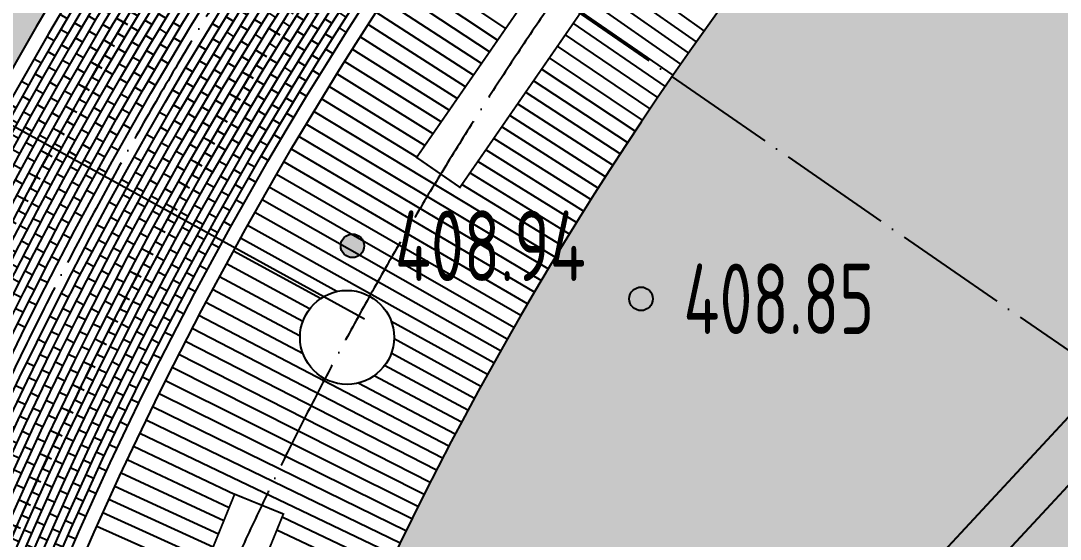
# Model space of a CAD drawing. Header units: millimetres. Extents: x 387826 to 388039216, y 3325062 to 3325368396.
# Drawn here: x 387567899 to 387578955, y 3324841863 to 3324847378 of the extents above; entities that cross this region are included whole.
import ezdxf
from ezdxf.enums import TextEntityAlignment as Align

# ---------------------------------------------------------------- set-up
doc = ezdxf.new("R2010")
doc.units = ezdxf.units.MM
doc.header["$LTSCALE"] = 1000
doc.header["$MEASUREMENT"] = 0
doc.linetypes.add('ACAD_ISO04W100', pattern=[30, 24, -3, 0, -3])
doc.linetypes.add('DASH', pattern=[0.35, 0.25, -0.1])
for name, color, linetype in [('0 Plan-Green C2', 75, 'DASH'), ('0 Plan-Green Hatch', 76, 'Continuous'), ('0 Plan-Hatch 1', 8, 'Continuous'), ('0 Plan-Light', 1, 'Continuous'), ('0 Plan-Pavedivide', 15, 'Continuous'), ('0 Plan-Road 2', 40, 'Continuous'), ('0 Plan-Rock', 15, 'Continuous'), ('0 Plan-Wall 1', 32, 'Continuous'), ('0-SITE', 7, 'Continuous'), ('000-Earth-MSCQ（不打印）$0$GCD', 251, 'Continuous'), ('0NT-Center', 1, 'ACAD_ISO04W100')]:
    doc.layers.add(name, color=color, linetype=linetype)
doc.layers.add('0NT-辅助线（不打印）', color=157, linetype='Continuous', plot=False)
doc.styles.add('000-Earth-MSCQ（不打印）$0$HZ', font='gbenor.shx', dxfattribs={"width": 0.8, "bigfont": 'hztxt.shx'})
pattern_1 = [(90, (387910883.5935059, 3325096422.695915), (-798.2363799999999, 798.23638), [211.664528, -1384.80812]), (45, (387910883.5935059, 3325096422.695915), (-798.2369240652082, 798.2369240652083), [211.664528, -917.2129199999998]), (135, (387910883.5935059, 3325096422.695915), (-798.2369240652083, -798.2369240652082), [211.664528, -917.2129199999998])]

# ---------------------------------------------------------------- blocks, each defined once
blk = doc.blocks.new('GZF')
at = {"layer": '0 Plan-Hatch 1', "ltscale": 10}
for p, q in [((0, 630.0000009536743), (0, 540.0000004768372)), ((-135, 540.0000009536743), (-135, 450.0000004768372)), ((0, 450.0000009536743), (0, 360.0000004768372)), ((-135, 360.0000009536743), (-135, 270.0000004768372)), ((0, 270.0000009536743), (0, 180.0000004768372)), ((-135, 180.0000009536743), (-135, 90.00000047683716)), ((-135, 9.5367431640625e-07), (-135, -89.99999952316284)), ((0, 90.00000095367432), (0, 4.76837158203125e-07)), ((-135, -179.9999990463257), (-135, -269.9999995231628)), ((0, -269.9999990463257), (0, -359.9999995231628)), ((-135, -359.9999990463257), (-135, -449.9999995231628)), ((-135, -539.9999990463257), (-135, -629.9999995231628)), ((0, -449.9999990463257), (0, -539.9999995231628))]:
    blk.add_line(p, q, dxfattribs=at)
at = {"layer": '0NT-辅助线（不打印）', "ltscale": 10}
for p, q in [((0, 4.76837158203125e-07), (-135.0000000596046, 4.291534423828125e-06)), ((0, 44.99999952316284), (0, -45)), ((0, -89.99999904632568), (0, -179.9999995231628))]:
    blk.add_line(p, q, dxfattribs=at)
blk.add_circle((0, 9.5367431640625e-07), 9.101957738399506, dxfattribs=at)
blk = doc.blocks.new('2000')
at = {"layer": '0NT-辅助线（不打印）', "ltscale": 10}
blk.add_line((0, 3068.412932872772), (0, -3068.412932872772), dxfattribs=at)
blk = doc.blocks.new('000-Earth-MSCQ（不打印）$0$gc200')
h = blk.add_hatch(color=256)
edge = h.paths.add_edge_path()
edge.add_arc((0, -5.551115123125783e-17), 0.2500000000000001, 0, 360)
blk.add_circle((0, -5.551115123125783e-17), 0.2500000000000001)
blk = doc.blocks.new('000-Earth-MSCQ（不打印）')
at = {"layer": '000-Earth-MSCQ（不打印）$0$GCD', "linetype": 'Continuous'}
ref = blk.add_blockref('000-Earth-MSCQ（不打印）$0$gc200', (387571427.2, 3324844984.1), dxfattribs=dict(at, xscale=500, yscale=500, zscale=500))
ref.add_attrib('height', '408.94', dxfattribs={"linetype": 'Continuous', "height": 750, "style": '000-Earth-MSCQ（不打印）$0$HZ', "width": 0.8}).set_placement((387571877.2, 3324844984.1), align=Align.MIDDLE_LEFT)
ref = blk.add_blockref('000-Earth-MSCQ（不打印）$0$gc200', (387574496.8, 3324844420.2), dxfattribs=dict(at, xscale=500, yscale=500, zscale=500))
ref.add_attrib('height', '408.85', dxfattribs={"linetype": 'Continuous', "height": 750, "style": '000-Earth-MSCQ（不打印）$0$HZ', "width": 0.8}).set_placement((387574946.8, 3324844420.2), align=Align.MIDDLE_LEFT)

msp = doc.modelspace()

# ---------------------------------------------------------------- hatches: boundary and pattern name
at = {"layer": '0 Plan-Green Hatch', "ltscale": 10}
h = msp.add_hatch(dxfattribs=at)
h.set_pattern_fill('GRASS', color=256, scale=400, double=1)
h.set_pattern_definition(pattern_1)
edge = h.paths.add_edge_path()
edge.add_line((387564086.8344178, 3324808678.800298), (387562589.6163356, 3324819517.294517))
edge.add_arc((387605680.4219431, 3324825469.812646), 43499.99999974993, 114.11346946613901, 187.8650025794132, ccw=False)
edge.add_arc((387581780.5377051, 3324878864.993055), 14999.99792741948, 294.1134694825049, 372.9095372634073)
edge.add_line((387596401.395973, 3324882216.178118), (387591598.4141135, 3324881444.393431))
edge.add_arc((387632665.6745943, 3324896181.362542), 43631.38941143492, 171.4450994506977, 199.7405030781659, ccw=False)
edge.add_line((387589519.737661, 3324902671.837727), (387585471.7750569, 3324902671.837725))
edge.add_line((387585471.7750569, 3324902671.837725), (387585471.7750575, 3324896071.837725))
edge.add_line((387585471.7750575, 3324896071.837725), (387583771.2061465, 3324896071.837726))
edge.add_line((387583771.2061465, 3324896071.837726), (387583771.7750568, 3324893071.837725))
edge.add_line((387583771.7750568, 3324893071.837725), (387584321.7691975, 3324893071.837725))
edge.add_line((387584321.7691975, 3324893071.837725), (387584321.7691975, 3324886221.837725))
edge.add_line((387584321.7691975, 3324886221.837725), (387575071.7750568, 3324886221.837725))
edge.add_line((387575071.7750568, 3324886221.837725), (387575071.7750568, 3324893071.837726))
edge.add_line((387575071.7750568, 3324893071.837726), (387576921.7750567, 3324893071.837725))
edge.add_line((387576921.7750567, 3324893071.837725), (387576921.7750567, 3324896071.837725))
edge.add_line((387576921.7750567, 3324896071.837725), (387573921.7750568, 3324896071.837725))
edge.add_line((387573921.7750568, 3324896071.837725), (387573921.7750568, 3324902671.837725))
edge.add_line((387573921.7750568, 3324902671.837725), (387563511.7750573, 3324902671.837725))
edge.add_line((387563511.7750573, 3324902671.837725), (387563511.7750572, 3324906271.837728))
edge.add_line((387563511.7750572, 3324906271.837728), (387558011.7750598, 3324906271.837728))
edge.add_line((387558011.7750598, 3324906271.837728), (387558011.7750579, 3324931571.837728))
edge.add_line((387558011.7750579, 3324931571.837728), (387563511.7750573, 3324931571.837729))
edge.add_line((387563511.7750573, 3324931571.837729), (387563511.7750573, 3324932400.198334))
edge.add_line((387563511.7750573, 3324932400.198334), (387563835.6215441, 3324932724.841094))
edge.add_line((387563835.6215441, 3324932724.841094), (387559941.7617906, 3324936609.150068))
edge.add_line((387559941.7617906, 3324936609.150068), (387565450.4181589, 3324942131.351175))
edge.add_line((387565450.4181589, 3324942131.351175), (387569344.2779095, 3324938247.042197))
edge.add_line((387569344.2779095, 3324938247.042197), (387569668.2767904, 3324938571.837728))
edge.add_line((387569668.2767904, 3324938571.837728), (387569853.3400446, 3324938571.837729))
edge.add_line((387569853.3400446, 3324938571.837729), (387569853.3400441, 3324944071.837729))
edge.add_line((387569853.3400441, 3324944071.837729), (387580153.3400453, 3324944071.837728))
edge.add_line((387580153.3400453, 3324944071.837728), (387580153.3400444, 3324938571.837729))
edge.add_line((387580153.3400444, 3324938571.837729), (387580503.3400441, 3324938571.837729))
edge.add_arc((387564914.2130557, 3324960010.964717), 26507.67900640226, 306.0221897285143, 323.9778102701975)
edge.add_line((387586353.3400443, 3324944421.837729), (387586353.3400441, 3324946071.837729))
edge.add_line((387586353.3400441, 3324946071.837729), (387565969.8992068, 3324946071.837758))
edge.add_line((387565969.8992068, 3324946071.837758), (387555981.1851352, 3324936058.587054))
edge.add_line((387555981.1851352, 3324936058.587054), (387556082.6432843, 3324865034.57372))
edge.add_line((387556082.6432843, 3324865034.57372), (387556222.5906866, 3324859820.49919))
edge.add_line((387556222.5906866, 3324859820.49919), (387559227.676034, 3324808007.561311))
edge.add_line((387559227.676034, 3324808007.561311), (387564086.8344178, 3324808678.800298))
h = msp.add_hatch(dxfattribs=at)
h.set_pattern_fill('GRASS', color=256, scale=400, double=1)
h.set_pattern_definition(pattern_1)
edge = h.paths.add_edge_path()
edge.add_line((387597244.1012358, 3324869652.073418), (387615650.9033179, 3324860352.642957))
edge.add_line((387615650.9033179, 3324860352.642957), (387617347.0347105, 3324854765.800614))
edge.add_line((387617347.0347105, 3324854765.800614), (387614874.1121762, 3324850380.716658))
edge.add_line((387614874.1121762, 3324850380.716658), (387614171.6783034, 3324850776.953465))
edge.add_line((387614171.6783034, 3324850776.953465), (387612942.2259973, 3324848485.501198))
edge.add_line((387612942.2259973, 3324848485.501198), (387608980.5156365, 3324853034.942252))
edge.add_line((387608980.5156365, 3324853034.942252), (387591571.0079477, 3324839024.665954))
edge.add_line((387591571.0079477, 3324839024.665954), (387597082.0481482, 3324832681.045711))
edge.add_line((387597082.0481482, 3324832681.045711), (387596137.4804676, 3324826849.925329))
edge.add_line((387596137.4804676, 3324826849.925329), (387592355.3483337, 3324826109.485271))
edge.add_line((387592355.3483337, 3324826109.485271), (387587163.2407308, 3324822803.542613))
edge.add_line((387587163.2407308, 3324822803.542613), (387583345.3163654, 3324819564.383496))
edge.add_line((387583345.3163654, 3324819564.383496), (387578831.8118006, 3324814782.360039))
edge.add_line((387578831.8118006, 3324814782.360039), (387574232.9175696, 3324808494.544074))
edge.add_line((387574232.9175696, 3324808494.544074), (387576543.3730932, 3324804114.27661))
edge.add_line((387576543.3730932, 3324804114.27661), (387573657.4145355, 3324802297.433448))
edge.add_line((387573657.4145355, 3324802297.433448), (387569195.7554237, 3324809384.54122))
edge.add_line((387569195.7554237, 3324809384.54122), (387567058.6141148, 3324809089.318789))
edge.add_line((387567058.6141148, 3324809089.318789), (387565881.7944385, 3324817608.420587))
edge.add_line((387565881.7944385, 3324817608.420587), (387565561.3948045, 3324819927.821896))
edge.add_line((387565561.3948045, 3324819927.821896), (387568533.1745017, 3324820338.340388))
edge.add_arc((387605680.4207166, 3324825469.821534), 37500.00000137495, 127.8650025820148, 187.86500257961, ccw=False)
edge.add_line((387582662.8045762, 3324855074.539863), (387580821.3952854, 3324857442.917329))
edge.add_arc((387605680.011492, 3324825470.502886), 40499.21091855127, 114.11333840540269, 127.86513719353741, ccw=False)
edge.add_arc((387581780.6707457, 3324878864.848396), 17999.80292449688, 294.1132710674926, 329.2144355217576)
at = {"layer": '0 Plan-Pavedivide', "ltscale": 10}
h = msp.add_hatch(dxfattribs=at)
h.set_pattern_fill('大理石', color=256, scale=200, angle=90)
h.set_pattern_definition([(131.9872125, (-68.57142599999997, 499.999998), (-900.0000196833512, 1199.99998235624), [19.219464, -4016.8677]), (158.1985905, (-38.57142599999998, 214.285716), (-1800.000000814874, 599.999999633864), [69.23783399999999, -4777.41048]), (150.9453959, (-4.285715999999987, 199.999998), (-900.0000255460034, 599.9999597457419), [29.416086, -6147.9618]), (180, (-29.99999999999999, 214.285716), (7.347880794884119e-14, 600), [8.571426, -891.42852]), (161.5650511, (-51.42857399999998, 494.285712), (-900.0000018494451, 1.210738364718489e-06), [18.070158, -1879.29642]), (261.469234, (-51.42857399999998, 494.285712), (-5.568018272108414e-06, -599.9999980372575), [28.891068, -6038.2332]), (169.2157021, (4.285680000000029, 454.285716), (-3600.00000166452, 600.0000029802501), [61.07873999999999, -6352.188599999999]), (152.1329961, (-270, 2.857140000000017), (-4500.000017599744, 2399.999970836499), [140.589138, -29383.1298]), (90, (-401.956224, 11.49765000000003), (-900, 5.510910596163089e-14), [0, -600]), (154.9831065, (-565.714284, 400.0000020000001), (-2699.999998178036, 1200.000003043968), [94.58825999999999, -9837.1788]), (171.4391104, (-210, 631.42857), (-8099.999948922451, 1199.999997933952), [134.354088, -28080.0036]), (172.8749836, (-291.428574, 300), (-4500.000004507722, 599.9999639526137), [69.10506600000001, -14442.9588]), (166.75948, (-102.857142, 240), (-2699.99999792387, 600.0000058322418), [149.693562, -15568.1304]), (90, (-103.296456, 146.466036), (-900, 5.510910596163089e-14), [0, -600]), (90, (-93.66223799999999, 156.106752), (-900, 5.510910596163089e-14), [0, -600]), (90, (-141.833202, 223.590858), (-900, 5.510910596163089e-14), [0, -600]), (90, (-247.809234, 204.309786), (-900, 5.510910596163089e-14), [0, -600]), (149.0362434, (-248.571426, 274.285716), (-900.0000258090846, 599.9999522058083), [49.97958599999999, -10445.7336]), (90, (-289.766676, 299.94186), (-900, 5.510910596163089e-14), [0, -600]), (90, (-257.443452, 223.590858), (-900, 5.510910596163089e-14), [0, -600]), (90, (-315.248508, 252.51264), (-900, 5.510910596163089e-14), [0, -600]), (90, (-228.540924, 223.590858), (-900, 5.510910596163089e-14), [0, -600]), (140.1944289, (-167.142858, 571.4285699999999), (-900.0000003906907, 600.0000004359578), [22.315002, -4663.8348]), (180, (-141.428574, 571.4285699999999), (7.347880794884119e-14, 600), [25.714284, -874.2856800000002]), (133.6677801, (-111.428574, 540), (-1799.999996489736, 1800.00000136098), [43.448304, -9080.6952]), (180, (-102.857142, 540), (7.347880794884119e-14, 600), [8.571426, -891.42852]), (129.805571, (-81.42857399999997, 514.285716), (-900.0000354139128, 1199.999971349366), [33.4725, -6995.7522]), (90, (-141.833202, 426.04353), (-900, 5.510910596163089e-14), [0, -600]), (90, (-169.018536, 572.74332), (-900, 5.510910596163089e-14), [0, -600]), (90, (-169.018536, 572.74332), (-900, 5.510910596163089e-14), [0, -600]), (119.3577535, (-184.285716, 585.714288), (-900.0000053222861, 1799.999996355987), [52.45016999999999, -5454.81774]), (90, (-228.540924, 570.652632), (-900, 5.510910596163089e-14), [0, -600]), (236.309932, (-565.714284, 400.0000020000001), (-899.9999844345039, -1200.000007376588), [61.80945, -6428.1828]), (98.13010234999999, (-445.714284, 334.285716), (-899.9999946604454, 5999.999957753022), [60.60915, -12667.3128]), (137.8624052, (-428.571426, 199.999998), (-2699.999997496115, 2400.000001059925), [80.913156, -16910.8494]), (104.6208739, (-394.285716, 68.57142600000003), (-900.000037544412, 3599.999990082294), [135.827022, -14126.01]), (90, (-450.127194, 117.544254), (-900, 5.510910596163089e-14), [0, -600]), (108.4349488, (-360, 308.571426), (-899.9999970945568, 2400.000000232267), [27.10524, -5664.9945]), (106.6992442, (-368.571426, 334.285716), (-4.96425516548583e-05, 599.999987993999), [14.914722, -3117.17718]), (191.093723, (-372.857142, 348.571428), (-6299.99994104202, -1200.000010487707), [74.24449199999998, -15517.0992]), (90, (-411.590448, 271.793892), (-900, 5.510910596163089e-14), [0, -600]), (90, (-447.401934, 333.970032), (-900, 5.510910596163089e-14), [0, -600]), (90, (-344.151168, 252.51264), (-900, 5.510910596163089e-14), [0, -600]), (90, (-536.8349099999999, 175.387824), (-900, 5.510910596163089e-14), [0, -600]), (90, (-498.298164, 146.466036), (-900, 5.510910596163089e-14), [0, -600]), (134.1449026, (-552.857142, 300.0000000000001), (-1799.999999936083, 1800.000003083186), [67.687758, -14146.7412]), (144.5829447, (-488.571426, 254.285712), (-899.9999964538553, 600.0000016832037), [78.882504, -16486.4424]), (90, (-553.4527800000001, 300.8070960000001), (-900, 5.510910596163089e-14), [0, -600]), (90, (-507.932382, 213.950322), (-900, 5.510910596163089e-14), [0, -600]), (90, (-553.4527800000001, 300.8070960000001), (-900, 5.510910596163089e-14), [0, -600]), (90, (-487.170936, 254.37894), (-900, 5.510910596163089e-14), [0, -600]), (165.0685828, (-454.285716, 394.285716), (-2700.000000808016, 600.0000000153098), [22.177392, -4635.074999999999]), (180, (-475.714284, 400.0000020000001), (7.347880794884119e-14, 600), [90, -810]), (140.1944289, (-852.8571420000001, 505.7142840000001), (-900.0000003906907, 600.0000004359578), [22.315002, -4663.8348]), (90, (-662.0793779999999, 339.278172), (-900, 5.510910596163089e-14), [0, -600]), (90, (-652.44516, 358.5592440000001), (-900, 5.510910596163089e-14), [0, -600]), (90, (-671.71347, 281.4346080000001), (-900, 5.510910596163089e-14), [0, -600]), (90, (-777.689628, 377.8404960000001), (-900, 5.510910596163089e-14), [0, -600]), (143.1301023, (-724.285716, 439.999998), (-899.9999994328799, 600.0000008506803), [42.857142, -8957.142600000001]), (180, (-651.428574, 439.999998), (7.347880794884119e-14, 600), [72.857142, -827.14284]), (90, (-652.875408, 440.091552), (-900, 5.510910596163089e-14), [0, -600]), (113.1985905, (-844.2857160000001, 485.714286), (-900.0000004539346, 1800.000001191957), [21.759354, -4547.704500000001]), (156.037511, (-831.428574, 480.0000000000001), (-1799.999998796315, 600.0000000800225), [14.069796, -2940.58752]), (156.037511, (-818.571426, 474.285714), (-1799.999998796315, 600.0000000800225), [14.069796, -2940.58752]), (171.8698976, (-758.571426, 465.7142880000001), (-4500.000000454061, 600.0000025937638), [60.60914999999999, -12667.3128]), (180, (-869.9999999999999, 520.000002), (7.347880794884119e-14, 600), [21.428574, -878.5714199999999]), (90, (-900, 454.0935540000001), (-900, 5.510910596163089e-14), [0, -600])])
h.paths.add_polyline_path([(387580700.5629125, 3324845869.247761), (387581145.9329667, 3324845383.721537), (387580236.1922569, 3324844549.222288), (387579790.8222027, 3324845034.748512)])
h.paths.add_polyline_path([(387579139.2210927, 3324843266.199638), (387579501.4383821, 3324842930.08543), (387577019.6137285, 3324840255.518942), (387576657.3964391, 3324840591.633151)])
h.paths.add_polyline_path([(387575152.7957312, 3324839586.217046), (387575575.3038598, 3324839473.122063), (387574976.7582115, 3324837237.033476), (387574554.2500829, 3324837350.128459)])
h.paths.add_polyline_path([(387572909.5639553, 3324836493.453578), (387573408.428597, 3324836264.132879), (387572675.1057243, 3324834668.861041), (387572176.2410822, 3324834898.181739)])
h.paths.add_polyline_path([(387575823.1581252, 3324834989.692143), (387576343.209295, 3324834682.598656), (387575380.7139025, 3324833052.649227), (387574860.6627326, 3324833359.742714)])

# ---------------------------------------------------------------- linework, layer by layer
at = {"layer": '0 Plan-Green C2', "ltscale": 2, "flags": 128}
msp.add_lwpolyline([(387565385.0564227, 3324829535.976539, 0.3934531320370725), (387574038.4401657, 3324834100.912317, -0.1434156939902859), (387580170.5144134, 3324842569.422669, 0.2358315014848233), (387583781.6690536, 3324850120.799479, -0.2391483788482208), (387587316.7571107, 3324857395.385828, -0.0528184075648733), (387596917.5864435, 3324863195.309447, 0.1361070788837848), (387599398.9242933, 3324865107.711707, 0.01005548560646223)], format="xyb", dxfattribs=at)
at = {"layer": '0 Plan-Hatch 1', "ltscale": 10}
for p, q in [((387573057.1836874, 3324847296.49731), (387572019.5038559, 3324847990.760151)), ((387575169.1787398, 3324847271.52131), (387574199.2684321, 3324847964.567282)), ((387572971.3672085, 3324847172.261663), (387571933.1340458, 3324847861.128831)), ((387575085.5519297, 3324847154.009414), (387574114.6836156, 3324847842.114699)), ((387572885.538391, 3324847048.008153), (387571847.2634552, 3324847731.166278)), ((387575002.3777058, 3324847036.176745), (387574030.1066597, 3324847719.673497)), ((387572799.694692, 3324846923.7331), (387571761.8933545, 3324847600.874417)), ((387574919.6572986, 3324846918.025049), (387573945.5350616, 3324847597.240051)), ((387572713.8335672, 3324846799.432819), (387571677.0250067, 3324847470.255173)), ((387574837.3919317, 3324846799.556072), (387573860.9663187, 3324847474.810739)), ((387572627.9524704, 3324846675.103625), (387571592.6596669, 3324847339.310479)), ((387574755.5828221, 3324846680.771567), (387573776.3979288, 3324847352.381938)), ((387572542.0488523, 3324846550.741828), (387571508.7985834, 3324847208.042273)), ((387574674.2311799, 3324846561.67329), (387573691.82739, 3324847229.950025)), ((387572456.120162, 3324846426.343734), (387571425.4429966, 3324847076.452496)), ((387574593.3382086, 3324846442.263004), (387573607.2521996, 3324847107.511379)), ((387572370.1638447, 3324846301.905644), (387571342.5941396, 3324846944.543094)), ((387574512.9051048, 3324846322.542476), (387573522.6698553, 3324846985.062376)), ((387574432.9330583, 3324846202.513475), (387573438.0778529, 3324846862.599391)), ((387572284.177343, 3324846177.423857), (387571260.253238, 3324846812.316019)), ((387574353.4232523, 3324846082.177779), (387573353.4736878, 3324846740.118798)), ((387572198.1580954, 3324846052.894663), (387571178.4215098, 3324846679.773227)), ((387574274.3768628, 3324845961.537166), (387573268.8548536, 3324846617.61697)), ((387572112.103537, 3324845928.314351), (387571097.1001657, 3324846546.916679)), ((387573584.0037645, 3324844862.346355), (387571016.2904085, 3324846413.748341)), ((387574195.7950591, 3324845840.593422), (387573184.2188422, 3324846495.090273)), ((387573509.6547137, 3324844738.755466), (387570935.9934336, 3324846280.270181)), ((387574117.6790038, 3324845719.348335), (387573099.5631438, 3324846372.535076)), ((387574040.0298524, 3324845597.803699), (387573014.8852456, 3324846249.947741)), ((387573435.7815613, 3324844614.879534), (387570856.210429, 3324846146.484174)), ((387573962.8487535, 3324845475.961313), (387572930.1826327, 3324846127.324626)), ((387573362.3853999, 3324844490.720392), (387570776.9425747, 3324846012.392301)), ((387573886.1368489, 3324845353.822978), (387572845.4527873, 3324846004.662087)), ((387573289.4673154, 3324844366.279876), (387570698.1910434, 3324845877.996543)), ((387573809.8952733, 3324845231.390502), (387572760.6931879, 3324845881.956474)), ((387573217.0283864, 3324844241.559826), (387570619.9570001, 3324845743.29889)), ((387573734.1251547, 3324845108.665695), (387572675.90131, 3324845759.204131)), ((387573658.8276138, 3324844985.650373), (387572591.0746249, 3324845636.401399)), ((387573145.0696845, 3324844116.562088), (387570542.2416021, 3324845608.301333)), ((387573073.5922742, 3324843991.288512), (387570465.045999, 3324845473.005871)), ((387573002.5972129, 3324843865.74095), (387570388.3713327, 3324845337.414503)), ((387572932.0855507, 3324843739.921259), (387570312.2187375, 3324845201.529237)), ((387571261.8736157, 3324844498.511856), (387570236.58934, 3324845065.352082)), ((387571086.1536877, 3324844422.304536), (387570161.4842588, 3324844928.885052)), ((387570970.8470972, 3324844312.272836), (387570086.904605, 3324844792.130167)), ((387570898.5227082, 3324844178.694782), (387570012.8514819, 3324844655.089449)), ((387570869.412149, 3324844022.082611), (387569939.3259849, 3324844517.764926)), ((387570901.4995366, 3324843833.574334), (387569866.3292017, 3324844380.158629)), ((387572452.1258049, 3324842851.720664), (387569793.8622121, 3324844242.272594)), ((387572862.0583308, 3324843613.8313), (387571839.9365045, 3324844178.923128)), ((387572385.5182826, 3324842723.791281), (387569721.926088, 3324844104.10886)), ((387572319.4032879, 3324842595.606661), (387569650.5218937, 3324843965.669471)), ((387572792.5165889, 3324843487.47294), (387571868.9897112, 3324843993.427508)), ((387572253.7817987, 3324842467.168702), (387569579.6506854, 3324843826.956475)), ((387572723.4613539, 3324843360.848046), (387571839.6469984, 3324843840.635817)), ((387572188.6547859, 3324842338.479303), (387569509.3135116, 3324843687.971925)), ((387572654.8936473, 3324843233.958493), (387571769.3480623, 3324843710.285578)), ((387572124.0232127, 3324842209.540369), (387569439.5114126, 3324843548.717875)), ((387572519.2248694, 3324842979.392919), (387571487.236155, 3324843524.297275)), ((387572586.8144835, 3324843106.806157), (387571657.8697144, 3324843601.880175)), ((387572059.8880354, 3324842080.353805), (387569370.2454211, 3324843409.196387)), ((387571996.2502026, 3324841950.921524), (387569301.5165616, 3324843269.409523)), ((387571933.1106557, 3324841821.24544), (387569233.325851, 3324843129.359353)), ((387571870.4703288, 3324841691.327471), (387569165.6742979, 3324842989.047946)), ((387570172.1798725, 3324842338.4426), (387569098.5629032, 3324842848.47738)), ((387570115.1291333, 3324842198.189398), (387569031.9926594, 3324842707.649734)), ((387570058.1018132, 3324842057.99377), (387568965.9645516, 3324842566.567091)), ((387570001.0962116, 3324841917.851534), (387568900.4795563, 3324842425.231537)), ((387569944.11063, 3324841777.758516), (387568835.5386424, 3324842283.645164)), ((387569887.1433733, 3324841637.710547), (387568771.1427704, 3324842141.810066)), ((387571808.3301485, 3324841561.16954), (387570678.8308508, 3324842097.751899)), ((387569830.1927476, 3324841497.703464), (387568707.2928929, 3324841999.728341)), ((387571746.691034, 3324841430.773571), (387570622.5941428, 3324841959.499907))]:
    msp.add_line(p, q, dxfattribs=at)
for points in [[(387566464.2581753, 3324809007.21509), (387564967.0388652, 3324819845.718197, -0.3333902236477403), (387588889.2170759, 3324862983.358829, 0.3563391209200024), (387598763.776785, 3324882650.427773, 0.3554643031310074)], [(387566553.4115662, 3324809019.530645), (387565056.1922562, 3324819858.033752, -0.3333902236493872), (387588925.986135, 3324862901.212397, 0.3563391209209531), (387598851.6211477, 3324882670.007557, 0.3553818061212201)], [(387566642.5649571, 3324809031.8462), (387565145.345647, 3324819870.349307, -0.3333902236512866), (387588962.7551941, 3324862819.065965, 0.356339120932595), (387598939.46551, 3324882689.587342, 0.3553001593736672)], [(387566731.718348, 3324809044.161755), (387565234.499038, 3324819882.664862, -0.333390223649402), (387588999.5242531, 3324862736.919532, 0.356339120939037), (387599027.3098732, 3324882709.167126, 0.3552193498026582)], [(387566820.8717389, 3324809056.47731), (387565323.6524289, 3324819894.980417, -0.3333902236477554), (387589036.2933122, 3324862654.7731, 0.3563391209330423), (387599115.1542358, 3324882728.74691, 0.3551393645752774)], [(387566018.4912207, 3324808945.637317), (387564521.2719107, 3324819784.140424, -0.3333902236491018), (387588705.3717806, 3324863394.090989, 0.3563391209065338), (387598324.554972, 3324882552.528852, 0.3558900195938993)], [(387566107.6446116, 3324808957.952871), (387564610.4253016, 3324819796.455978, -0.333390223651218), (387588742.1408397, 3324863311.944557, 0.3563391209069822), (387598412.3993343, 3324882572.108636, 0.3558030651764693)], [(387566196.7980025, 3324808970.268426), (387564699.5786925, 3324819808.771533, -0.3333902236493578), (387588778.9098988, 3324863229.798125, 0.3563391209093292), (387598500.2436969, 3324882591.68842, 0.3557170307009666)], [(387566285.9513934, 3324808982.583981), (387564788.7320834, 3324819821.087088, -0.3333902236512407), (387588815.6789578, 3324863147.651693, 0.3563391209135175), (387598588.0880597, 3324882611.268205, 0.3556319016327754)], [(387566375.1047844, 3324808994.899536), (387564877.8854743, 3324819833.402643, -0.3333902236493724), (387588852.4480169, 3324863065.50526, 0.3563391209171277), (387598675.9324228, 3324882630.847989, 0.3555476637506709)], [(387565751.0310479, 3324808908.690652), (387564253.8117379, 3324819747.193759, -0.3333902236509332), (387588595.0646034, 3324863640.530285, 0.3563391208934886), (387598061.0218834, 3324882493.789499, 0.3562473384572732)], [(387565840.1844389, 3324808921.006207), (387564342.9651288, 3324819759.509315, -0.3333902236490884), (387588631.8336625, 3324863558.383853, 0.3563391208984543), (387598148.8662462, 3324882513.369283, 0.3560667479674735)], [(387565929.3378298, 3324808933.321762), (387564432.1185197, 3324819771.824869, -0.3333902236474768), (387588668.6027215, 3324863476.237421, 0.3563391209034825), (387598236.7106093, 3324882532.949068, 0.3559779088058513)], [(387564770.3437479, 3324808773.21955), (387563273.1244379, 3324819611.722657, -0.3333902236536079), (387588190.6049533, 3324864544.141038, 0.3572129135221406), (387597084.0769978, 3324882325.877212, 0.3572129135221406)], [(387564859.4971388, 3324808785.535105), (387563362.2778288, 3324819624.038212, -0.3333902236554362), (387588227.3740124, 3324864461.994606, 0.3571113622396416), (387597173.1131638, 3324882340.184314, 0.3571113622396416)], [(387564948.6505297, 3324808797.850659), (387563451.4312197, 3324819636.353766, -0.3333902236570369), (387588264.1430715, 3324864379.848174, 0.3570109714509225), (387597262.1473266, 3324882354.491093, 0.3570109714509225)], [(387565037.8039206, 3324808810.166214), (387563540.5846106, 3324819648.669321, -0.333390223655476), (387588300.9121305, 3324864297.701742, 0.3569117213590469), (387597351.1795207, 3324882368.797557, 0.3569117213590469)], [(387565126.9573116, 3324808822.481769), (387563629.7380015, 3324819660.984876, -0.3333902236573201), (387588337.6811897, 3324864215.55531, 0.3568135926270396), (387597440.2097789, 3324882383.103709, 0.3568135926270396)], [(387565216.1107025, 3324808834.797324), (387563718.8913924, 3324819673.300431, -0.3333902236557532), (387588374.4502487, 3324864133.408878, 0.3567165663113567), (387597529.2381346, 3324882397.409555, 0.3567165663113567)], [(387565305.2640934, 3324808847.112878), (387563808.0447834, 3324819685.615985, -0.3333902236573681), (387588411.2193078, 3324864051.262446, 0.3566206239652251), (387597618.2646179, 3324882411.715101, 0.3566206239652251)], [(387565394.4174843, 3324808859.428433), (387563897.1981742, 3324819697.93154, -0.3333902236557948), (387588447.9883668, 3324863969.116014, 0.3565257474957703), (387597707.2892616, 3324882426.020351, 0.3565257474957703)], [(387564324.5767933, 3324808711.641776), (387562827.3574833, 3324819550.144883, -0.3333902236586661), (387588006.759658, 3324864954.873199, 0.3578477597491423), (387596637.5542452, 3324882260.077172, 0.3578477597491423)], [(387564413.7301843, 3324808723.957331), (387562916.5108742, 3324819562.460438, -0.3333902236535446), (387588043.5287171, 3324864872.726766, 0.3576311358317362), (387596727.9115957, 3324882268.645473, 0.3576311358317362)], [(387564502.8835751, 3324808736.272886), (387563005.6642651, 3324819574.775993, -0.3333902236553575), (387588080.2977762, 3324864790.580334, 0.3575247352280223), (387596816.9561297, 3324882282.953919, 0.3575247352280223)], [(387564592.0369661, 3324808748.58844), (387563094.817656, 3324819587.091547, -0.3333902236569445), (387588117.0668352, 3324864708.433902, 0.3574195790416662), (387596905.998517, 3324882297.262021, 0.3574195790416662)], [(387564681.190357, 3324808760.903995), (387563183.9710469, 3324819599.407102, -0.3333902236587722), (387588153.8358943, 3324864626.28747, 0.3573156455440328), (387596995.0387936, 3324882311.569783, 0.3573156455440328)]]:
    msp.add_lwpolyline(points, format="xyb", dxfattribs=at)
at = {"layer": '0 Plan-Pavedivide', "ltscale": 10}
for points in [[(387566910.0251299, 3324809068.792864), (387565412.8058198, 3324819907.295971, -0.333390223649218), (387589073.0623713, 3324862572.626668, 0.4011622674447712), (387598382.9264823, 3324885421.148175, 0.3549300060489251)], [(387565483.5708752, 3324808871.743988), (387563986.3515652, 3324819710.247095, -0.3333902236525026), (387588484.7574262, 3324863886.969581, 0.3564319191762885), (387597796.3120936, 3324882440.32531, 0.3549300060573612)], [(387565661.8776571, 3324808896.375098), (387564164.658347, 3324819734.878205, -0.3333902236496441), (387588558.2955444, 3324863722.676717, 0.356247338453138), (387597974.3524495, 3324882468.934375, 0.3549300060541096)], [(387565561.3948047, 3324819927.821896, -0.2679491924329968), (387580821.3952855, 3324857442.917328, -0.2675126100067163)]]:
    msp.add_lwpolyline(points, format="xyb", dxfattribs=at)
msp.add_arc((387605680.420715, 3324825469.821535), 43350.00000000439, 114.1134730189437, 187.8650025817801, dxfattribs=at)
at = {"layer": '0 Plan-Road 2', "ltscale": 10}
msp.add_circle((387571369.2705078, 3324844010.182144), 499.9999999999999, dxfattribs=at)
for centre, radius, start, end in [((387605680.4219431, 3324825469.812645), 43500, 114.1134694664441, 187.8650025793127), ((387605680.4207152, 3324825469.821534), 37499.9999999579, 127.8650025804399, 187.8650025799091)]:
    msp.add_arc(centre, radius, start, end, dxfattribs=at)
at = {"layer": '0 Plan-Rock', "ltscale": 10, "const_width": 20}
msp.add_lwpolyline([(387579139.2210927, 3324843266.199638), (387579501.4383821, 3324842930.08543), (387577019.6137285, 3324840255.518942), (387576657.3964391, 3324840591.633151)], close=True, dxfattribs=at)
at = {"layer": '0 Plan-Wall 1', "ltscale": 10}
for points, const_width in [([(387574667.0496795, 3324849627.083997), (387572109.4907579, 3324845924.531857), (387572570.2528021, 3324845606.257857), (387575127.8117242, 3324849308.809999)], 19.99999999999999), ([(387568478.0462343, 3324838173.594429), (387570173.6018437, 3324842341.938365), (387570692.3290895, 3324842130.93589), (387568996.7734798, 3324837962.591953)], 20)]:
    msp.add_lwpolyline(points, close=True, dxfattribs=dict(at, const_width=const_width))
at = {"layer": '0NT-Center', "ltscale": 0.05}
msp.add_line((387572357.4514518, 3324848487.851845), (387605680.4207153, 3324825469.821533), dxfattribs=at)
for centre, radius, start, end in [((387605680.4219433, 3324825469.812645), 42000.0000001756, 114.1134694667017, 187.865002579946), ((387605680.4207152, 3324825469.821534), 38999.9999999579, 127.8650025799389, 187.8650025799091)]:
    msp.add_arc(centre, radius, start, end, dxfattribs=at)

# ---------------------------------------------------------------- block references
at = {"layer": '0 Plan-Light', "rotation": 61.22875862950987}
msp.add_blockref('2000', (387568865.3656812, 3324845685.004905), dxfattribs=at)
at = {"layer": '0 Plan-Wall 1'}
for p, rotation in [((387570902.4510488, 3324847707.879585), 57.40395394746553), ((387569135.294184, 3324847593.386502), 58.81026794047088), ((387570757.7435821, 3324847479.933343), 57.77870831928047), ((387568996.1991122, 3324847361.972764), 59.17239014244994), ((387570614.5301275, 3324847251.045496), 58.15346269109533), ((387568858.5693956, 3324847129.684541), 59.53451234442898), ((387570472.8168118, 3324847021.225836), 58.52821706291027), ((387568722.4105318, 3324846896.531112), 59.89663454640803), ((387570332.6096976, 3324846790.484194), 58.90297143472515), ((387568587.7279597, 3324846662.521791), 60.25875674838707), ((387570193.9147831, 3324846558.830442), 59.27772580654006), ((387568454.5270592, 3324846427.665926), 60.62087895036613), ((387570056.7380016, 3324846326.27449), 59.65248017835498), ((387568322.813151, 3324846191.972898), 60.98300115234517), ((387569921.0852216, 3324846092.826288), 60.02723455016989), ((387568192.5914965, 3324845955.452121), 61.3451233543242), ((387569786.9622467, 3324845858.495821), 60.4019889219848), ((387568063.8672974, 3324845718.113043), 61.70724555630326), ((387569654.3748144, 3324845623.293115), 60.7767432937997), ((387567936.6456954, 3324845479.965145), 62.06936775828232), ((387569523.328597, 3324845387.228232), 61.15149766561458), ((387567810.9317728, 3324845241.01794), 62.43148996026137), ((387569393.8292008, 3324845150.311271), 61.52625203742951), ((387567686.7305508, 3324845001.280972), 62.7936121622404), ((387569265.8821657, 3324844912.552367), 61.9010064092444), ((387567564.0469909, 3324844760.763817), 63.15573436421946), ((387569139.4929656, 3324844673.961692), 62.27576078105931), ((387567442.8859937, 3324844519.476084), 63.51785656619849), ((387569014.6670072, 3324844434.549453), 62.65051515287425), ((387568891.4096308, 3324844194.325892), 63.02526952468913), ((387568769.7261094, 3324843953.301286), 63.40002389650406), ((387568649.6216488, 3324843711.485946), 63.77477826831894), ((387568531.1013869, 3324843468.890217), 64.14953264013384), ((387568414.1703942, 3324843225.524477), 64.52428701194877), ((387568298.8336731, 3324842981.399139), 64.89904138376367), ((387568185.0961577, 3324842736.524645), 65.27379575557858), ((387568072.9627138, 3324842490.911472), 65.64855012739348), ((387567962.4381385, 3324842244.570127), 66.0233044992084), ((387567853.5271602, 3324841997.511148), 66.3980588710233), ((387567746.2344381, 3324841749.745106), 66.7728132428382)]:
    msp.add_blockref('GZF', p, dxfattribs=dict(at, rotation=rotation))
at = {"layer": '0-SITE', "ltscale": 10}
msp.add_blockref('000-Earth-MSCQ（不打印）', (0, 0), dxfattribs=at)

doc.saveas('drawing.dxf')
